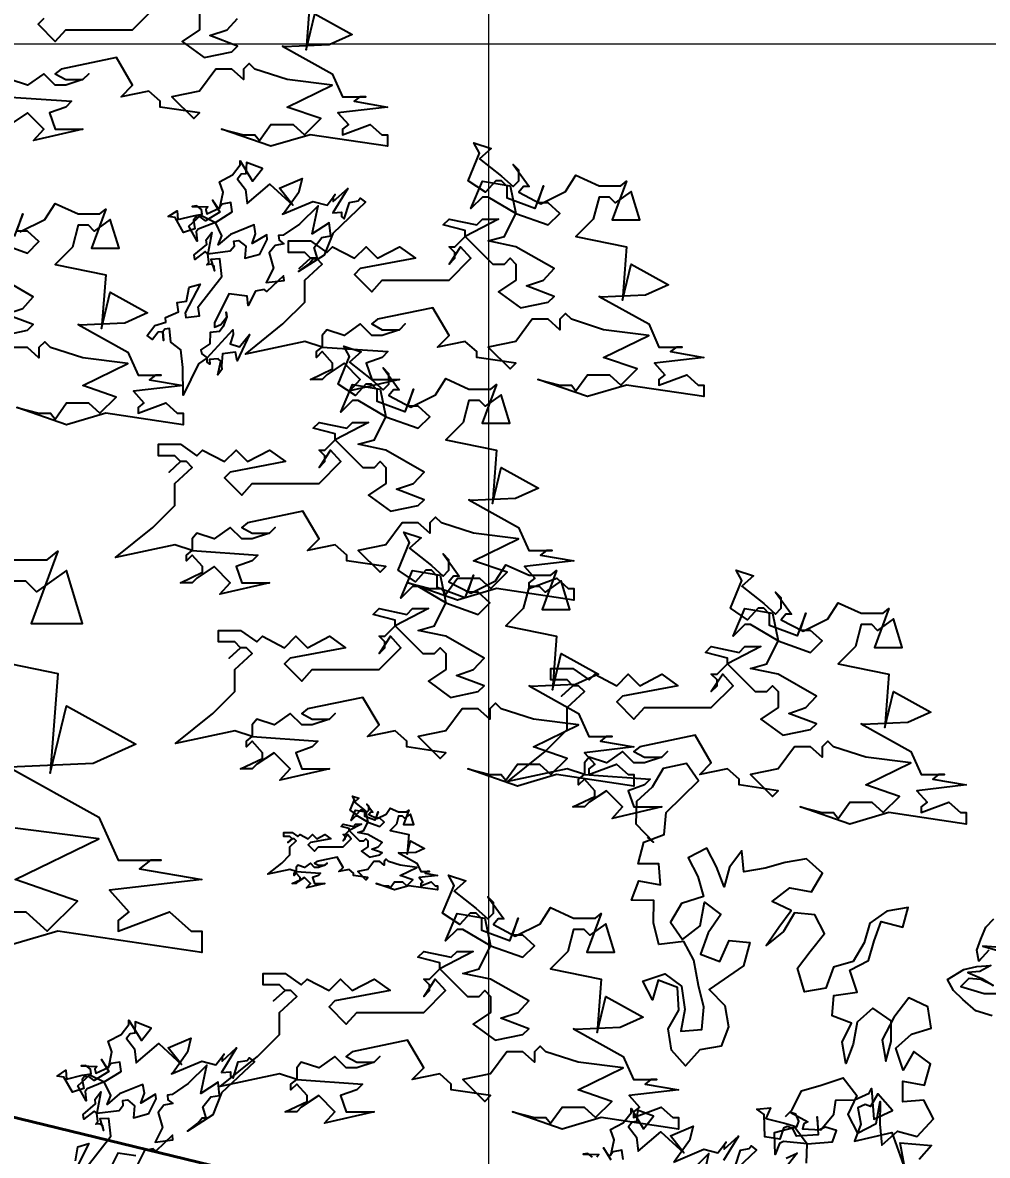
# Model space of a CAD drawing. Header units: millimetres. Extents: x 684983 to 685377, y 990360 to 990509.
# Drawn here: x 685067.581 to 685068.477, y 990445.006 to 990446.058 of the extents above; entities that cross this region are included whole.
import ezdxf

# ---------------------------------------------------------------- set-up
doc = ezdxf.new("R2010")
doc.units = ezdxf.units.MM
doc.header["$PDMODE"] = 35
doc.header["$PDSIZE"] = 0.2
doc.layers.add('BD', color=1, linetype='Continuous', lineweight=40)
doc.layers.add('grid', color=8, linetype='Continuous', lineweight=9)
for name, color, linetype in [('dim', 7, 'Continuous'), ('MAHAGONY', 7, 'Continuous'), ('SYMBOLS', 7, 'Continuous'), ('VENGA TREE', 7, 'Continuous')]:
    doc.layers.add(name, color=color, linetype=linetype)
doc.styles.add('DIM', font='ARIALN.TTF', dxfattribs={"width": 0.8, "height": 1})
doc.dimstyles.get("Standard").update_dxf_attribs({"dimtxt": 1, "dimasz": 0.18, "dimexe": 0.18, "dimexo": 0.0625, "dimgap": 0.09, "dimtad": 0, "dimrnd": 0.05, "dimzin": 0, "dimdsep": 46, "dimtxsty": 'DIM', "dimcen": 0.09, "dimse1": 1, "dimse2": 1, "dimsd1": 1, "dimsd2": 1, "dimadec": 0, "dimazin": 0, "dimtfac": 1, "dimtix": 1, "dimtofl": 0, "dimtmove": 2, "dimatfit": 3, "dimfxl": 0, "dimtolj": 1, "dimtzin": 0, "dimarcsym": 0})

# ---------------------------------------------------------------- blocks, each defined once
blk = doc.blocks.new('*D27')
at = {"layer": 'Defpoints', "color": 0, "transparency": 16777216}
for p in [(685056.3962, 990448.8721), (685056.142, 990447.83), (685075.2439, 990443.1706)]:
    blk.add_point(p, dxfattribs=at)
at = {"layer": 'dim', "color": 0, "transparency": 16777216, "insert": (685065.9471, 990446.5424), "char_height": 1, "attachment_point": 5, "rotation": 346.2918, "style": 'DIM'}
blk.add_mtext('\\A1;19.65', dxfattribs=at)
blk = doc.blocks.new('TREE30')
at = {"color": 3, "flags": 128}
for points in [[(-0.561, 2.6518), (-0.577, 2.6568), (-0.59, 2.6678), (-0.5991, 2.6768), (-0.6051, 2.6878), (-0.5891, 2.6978), (-0.5761, 2.7008), (-0.5621, 2.7018), (-0.5731, 2.6958), (-0.5851, 2.6948), (-0.5711, 2.6888), (-0.56, 2.6818), (-0.5721, 2.6878), (-0.5841, 2.6888), (-0.5921, 2.6808), (-0.569, 2.6738), (-0.54, 2.6738)], [(-0.5641, 2.7168), (-0.5741, 2.7058), (-0.5761, 2.7168), (-0.5721, 2.7278), (-0.5671, 2.7398), (-0.5591, 2.7479)], [(-0.5571, 2.7198), (-0.5701, 2.7208), (-0.5531, 2.7158)]]:
    blk.add_lwpolyline(points, dxfattribs=at)
blk = doc.blocks.new('A$C7BFB01F8')
at = {"layer": 'SYMBOLS', "color": 99}
for points in [[(2.3417, 3.8428), (2.336, 3.7683), (2.3482, 3.8186), (2.4002, 3.7897), (2.3681, 3.7754), (2.3054, 3.7725), (2.3033, 3.7736), (2.3724, 3.7351), (2.3868, 3.703), (2.419, 3.703), (2.4109, 3.703), (2.4029, 3.6966), (2.4494, 3.6885), (2.3804, 3.6805), (2.3948, 3.6645), (2.3868, 3.658), (2.3868, 3.6499), (2.4253, 3.6645), (2.4415, 3.6499), (2.4494, 3.6499), (2.4494, 3.6339), (2.3417, 3.6499), (2.2871, 3.6339), (2.2181, 3.658), (2.2487, 3.6499), (2.2647, 3.6499), (2.2711, 3.6419), (2.2871, 3.6645), (2.3178, 3.6645), (2.3338, 3.6499), (2.3563, 3.6725), (2.3097, 3.6885), (2.3724, 3.7191), (2.3097, 3.7271), (2.2647, 3.7416), (2.2567, 3.7495), (2.2487, 3.7416), (2.2487, 3.7271), (2.2326, 3.7416), (2.2101, 3.7416), (2.1876, 3.7109), (2.149, 3.703), (2.1797, 3.6725), (2.1876, 3.6805), (2.133, 3.6885), (2.133, 3.6966), (2.117, 3.7109), (2.0784, 3.703), (2.0944, 3.7191), (2.072, 3.7576), (1.9949, 3.7416), (1.9868, 3.7351), (2.0014, 3.7271), (2.0253, 3.7271), (2.0334, 3.7351), (2.0253, 3.7271), (2.0014, 3.7191), (1.9868, 3.7191), (1.9707, 3.7351), (1.9483, 3.7191), (1.9241, 3.7271)], [(1.9178, 3.703), (2.0093, 3.6966), (2.0014, 3.6885), (1.9788, 3.6805), (1.9868, 3.658), (2.0253, 3.658), (1.9564, 3.6419), (1.9707, 3.658), (1.9483, 3.6805), (1.9241, 3.6645)], [(1.9707, 3.8122), (1.9628, 3.8042), (1.9868, 3.7801), (2.0014, 3.7962), (2.0944, 3.7962), (2.125, 3.8267)], [(2.1876, 3.8186), (2.1876, 3.7962), (2.1634, 3.7801), (2.1941, 3.7576), (2.2326, 3.7655), (2.2407, 3.7736), (2.2021, 3.7881), (2.2261, 3.7962), (2.2407, 3.8122)], [(2.5775, 3.6165), (2.6081, 3.5924), (2.6242, 3.5779), (2.6321, 3.586), (2.6321, 3.6005), (2.6242, 3.6086), (2.6466, 3.5779), (2.6386, 3.5779), (2.6321, 3.57), (2.6627, 3.5539), (2.6973, 3.5712), (2.7117, 3.5936), (2.7439, 3.5791), (2.7744, 3.5791), (2.7823, 3.5856), (2.7623, 3.5314), (2.8009, 3.5314), (2.7888, 3.5712), (2.7663, 3.5551), (2.7583, 3.5631), (2.7439, 3.5631), (2.7359, 3.5326), (2.7117, 3.5085), (2.7823, 3.4941), (2.7765, 3.4196), (2.7888, 3.4699), (2.8407, 3.441), (2.8087, 3.4266), (2.746, 3.4238), (2.7439, 3.4249), (2.813, 3.3864), (2.8273, 3.3543), (2.8596, 3.3543), (2.8515, 3.3543), (2.8435, 3.3479), (2.89, 3.3398), (2.821, 3.3318), (2.8354, 3.3158), (2.8273, 3.3093), (2.8273, 3.3012), (2.8659, 3.3158), (2.882, 3.3012), (2.89, 3.3012), (2.89, 3.2852), (2.7823, 3.3012), (2.7277, 3.2852), (2.6587, 3.3093), (2.6892, 3.3012), (2.7053, 3.3012), (2.7117, 3.2932), (2.7277, 3.3158), (2.7583, 3.3158), (2.7744, 3.3012), (2.7969, 3.3238), (2.7503, 3.3398), (2.813, 3.3704), (2.7503, 3.3784), (2.7053, 3.3929), (2.6973, 3.4008), (2.6892, 3.3929), (2.6892, 3.3784), (2.6732, 3.3929), (2.6507, 3.3929), (2.6282, 3.3622), (2.5896, 3.3543), (2.6203, 3.3238), (2.6282, 3.3318), (2.5736, 3.3398), (2.5736, 3.3479), (2.5576, 3.3622), (2.519, 3.3543), (2.535, 3.3704), (2.5126, 3.4089), (2.4355, 3.3929), (2.4273, 3.3864), (2.442, 3.3784), (2.4659, 3.3784), (2.474, 3.3864), (2.4659, 3.3784), (2.442, 3.3704), (2.4273, 3.3704), (2.4113, 3.3864), (2.3889, 3.3704), (2.3647, 3.3784), (2.3584, 3.3704), (2.3584, 3.3543), (2.4499, 3.3479), (2.442, 3.3398), (2.4194, 3.3318), (2.4273, 3.3093), (2.4659, 3.3093), (2.3969, 3.2932), (2.4113, 3.3093), (2.3889, 3.3318), (2.3647, 3.3158), (2.3584, 3.3093), (2.3422, 3.3093), (2.3729, 3.3238), (2.3729, 3.3318), (2.3584, 3.3479), (2.3503, 3.3398), (2.3503, 3.3479), (2.3584, 3.3543), (2.3343, 3.3622), (2.2518, 3.3446), (2.3036, 3.3864), (2.3343, 3.4168), (2.3343, 3.4475), (2.3584, 3.4699), (2.3503, 3.478), (2.3422, 3.478), (2.3262, 3.4635), (2.3422, 3.478), (2.3343, 3.486), (2.3117, 3.486), (2.3117, 3.5021), (2.3422, 3.5021), (2.3647, 3.486), (2.3729, 3.4941), (2.4034, 3.478), (2.4194, 3.4941), (2.4355, 3.478), (2.4659, 3.4941), (2.4884, 3.478), (2.4113, 3.4635), (2.4034, 3.4555), (2.4273, 3.4314), (2.442, 3.4475), (2.535, 3.4475), (2.5655, 3.478), (2.5512, 3.4941), (2.535, 3.4699), (2.543, 3.478), (2.543, 3.486), (2.535, 3.4941), (2.543, 3.4941), (2.5576, 3.5085), (2.5576, 3.5166), (2.527, 3.5245), (2.535, 3.5326), (2.5736, 3.5245), (2.5817, 3.5326), (2.604, 3.5326), (2.5576, 3.5085), (2.5961, 3.4699), (2.6122, 3.4699), (2.6203, 3.478), (2.6282, 3.4699), (2.6282, 3.4475), (2.604, 3.4314), (2.6346, 3.4089), (2.6732, 3.4168), (2.6813, 3.4249), (2.6427, 3.4394), (2.6667, 3.4475), (2.6813, 3.4635), (2.6282, 3.4941), (2.5896, 3.5021), (2.6122, 3.5085), (2.6282, 3.5405), (2.5896, 3.5631), (2.5817, 3.5631), (2.5655, 3.5471), (2.5817, 3.5856), (2.6203, 3.5791), (2.6282, 3.5405), (2.6732, 3.5245), (2.6892, 3.5405), (2.6732, 3.5551), (2.6587, 3.5551), (2.6667, 3.5791), (2.6546, 3.5475), (2.6161, 3.5619), (2.6161, 3.5779), (2.6081, 3.586), (2.6, 3.586), (2.5856, 3.57), (2.5615, 3.586), (2.5775, 3.6246), (2.5695, 3.639), (2.5936, 3.631), (2.5775, 3.6165), (2.5775, 3.6165)], [(2.1572, 3.5318), (2.179, 3.5371), (2.1913, 3.5393), (2.1905, 3.5457), (2.1839, 3.5509), (2.1774, 3.5501), (2.1993, 3.5495), (2.1964, 3.5458), (2.1977, 3.54), (2.2159, 3.5482), (2.2204, 3.5701), (2.2153, 3.5846), (2.2333, 3.594), (2.2442, 3.6079), (2.2441, 3.6138), (2.2615, 3.5854), (2.2752, 3.6029), (2.2529, 3.6116), (2.2522, 3.5957), (2.2457, 3.5949), (2.2406, 3.5883), (2.2516, 3.5739), (2.2539, 3.5543), (2.2856, 3.5813), (2.3174, 3.5521), (2.2988, 3.5756), (2.3304, 3.5889), (2.3256, 3.5692), (2.3046, 3.5398), (2.3033, 3.5392), (2.3454, 3.5569), (2.3651, 3.552), (2.3765, 3.5666), (2.3737, 3.563), (2.3737, 3.557), (2.3939, 3.5753), (2.373, 3.5411), (2.3854, 3.542), (2.3855, 3.536), (2.3892, 3.5331), (2.3962, 3.5558), (2.4086, 3.558), (2.4114, 3.5616), (2.4187, 3.5559), (2.3732, 3.5127), (2.361, 3.4822), (2.3256, 3.4594), (2.3401, 3.4704), (2.3458, 3.4777), (2.3517, 3.4778), (2.3471, 3.4931), (2.358, 3.507), (2.3703, 3.5091), (2.3681, 3.5273), (2.3443, 3.5118), (2.3526, 3.5512), (2.3267, 3.5256), (2.3042, 3.5103), (2.2977, 3.5095), (2.2985, 3.503), (2.305, 3.4979), (2.2928, 3.4957), (2.2847, 3.4855), (2.2907, 3.4644), (2.2806, 3.4441), (2.3053, 3.4471), (2.3045, 3.4536), (2.2814, 3.4316), (2.2778, 3.4345), (2.2656, 3.4323), (2.2554, 3.412), (2.2538, 3.425), (2.2284, 3.4285), (2.2083, 3.3878), (2.2083, 3.3818), (2.2171, 3.3856), (2.2256, 3.3965), (2.2248, 3.403), (2.2256, 3.3965), (2.2207, 3.3828), (2.2155, 3.3761), (2.2026, 3.3745), (2.2019, 3.3587), (2.1896, 3.3505), (2.191, 3.3448), (2.1983, 3.3391), (2.2338, 3.3783), (2.2346, 3.3719), (2.2302, 3.3588), (2.2433, 3.3544), (2.257, 3.3719), (2.2398, 3.3349), (2.2376, 3.3471), (2.2194, 3.3449), (2.218, 3.3283), (2.2188, 3.3231), (2.213, 3.3157), (2.2173, 3.3348), (2.2137, 3.3377), (2.2013, 3.3368), (2.202, 3.3303), (2.1984, 3.3331), (2.1983, 3.3391), (2.1862, 3.331), (2.1648, 3.2872), (2.1643, 3.3257), (2.1614, 3.3504), (2.1475, 3.3613), (2.1458, 3.3802), (2.1393, 3.3794), (2.1364, 3.3757), (2.1373, 3.3633), (2.1364, 3.3757), (2.1299, 3.375), (2.1219, 3.3647), (2.1147, 3.3704), (2.1255, 3.3843), (2.1408, 3.3888), (2.14, 3.3954), (2.1582, 3.4035), (2.1565, 3.4165), (2.1696, 3.4181), (2.1731, 3.4376), (2.1884, 3.4421), (2.1676, 3.4019), (2.1684, 3.3955), (2.1878, 3.3978), (2.1857, 3.4101), (2.2188, 3.4524), (2.2158, 3.4771), (2.2034, 3.4763), (2.2086, 3.4604), (2.2078, 3.4669), (2.2042, 3.4697), (2.1977, 3.469), (2.2005, 3.4726), (2.1991, 3.4843), (2.1955, 3.4872), (2.181, 3.4761), (2.1802, 3.4827), (2.1976, 3.4973), (2.1968, 3.5038), (2.2047, 3.514), (2.1991, 3.4843), (2.2303, 3.4881), (2.2361, 3.4954), (2.2353, 3.5019), (2.2418, 3.5027), (2.252, 3.4947), (2.2506, 3.478), (2.2718, 3.4839), (2.2819, 3.5043), (2.2811, 3.5108), (2.2608, 3.4984), (2.2656, 3.5122), (2.2636, 3.5245), (2.2308, 3.5113), (2.2135, 3.4966), (2.2186, 3.5091), (2.2097, 3.5278), (2.1858, 3.5183), (2.1829, 3.5147), (2.1845, 3.5017), (2.1727, 3.5227), (2.1894, 3.5379), (2.2097, 3.5278), (2.233, 3.5425), (2.2314, 3.5555), (2.2191, 3.5534), (2.2139, 3.5468), (2.2059, 3.559), (2.2159, 3.5423), (2.1957, 3.5299), (2.1884, 3.5356), (2.1819, 3.5348), (2.179, 3.5311), (2.1812, 3.5189), (2.1654, 3.5137), (2.1535, 3.5347), (2.1441, 3.5361), (2.1563, 3.5442), (2.1572, 3.5318), (2.1572, 3.5318)], [(1.9373, 3.5147), (1.972, 3.5319), (1.9864, 3.5544), (2.0185, 3.5399), (2.049, 3.5399), (2.057, 3.5463), (2.037, 3.4921), (2.0755, 3.4921), (2.0634, 3.5319), (2.041, 3.5159), (2.033, 3.5239), (2.0185, 3.5239), (2.0106, 3.4933), (1.9864, 3.4693), (2.057, 3.4549), (2.0512, 3.3803), (2.0634, 3.4307), (2.1154, 3.4018), (2.0834, 3.3874), (2.0207, 3.3846), (2.0185, 3.3857), (2.0876, 3.3472), (2.102, 3.315), (2.1343, 3.315), (2.1262, 3.315), (2.1181, 3.3086), (2.1647, 3.3005), (2.0957, 3.2926), (2.1101, 3.2766), (2.102, 3.27), (2.102, 3.262), (2.1406, 3.2766), (2.1567, 3.262), (2.1647, 3.262), (2.1647, 3.2459), (2.057, 3.262), (2.0024, 3.2459), (1.9334, 3.27), (1.9639, 3.262), (1.98, 3.262), (1.9864, 3.254), (2.0024, 3.2766), (2.033, 3.2766), (2.049, 3.262), (2.0716, 3.2845), (2.025, 3.3005), (2.0876, 3.3312), (2.025, 3.3391), (1.98, 3.3536), (1.972, 3.3616), (1.9639, 3.3536), (1.9639, 3.3391), (1.9479, 3.3536), (1.9253, 3.3536)], [(1.9093, 3.3696), (1.9479, 3.3776), (1.956, 3.3857), (1.9174, 3.4002), (1.9414, 3.4082), (1.956, 3.4242), (1.9029, 3.4549)], [(1.9029, 3.5013), (1.9479, 3.4853), (1.9639, 3.5013), (1.9479, 3.5159), (1.9334, 3.5159), (1.9414, 3.5399), (1.9293, 3.5083)], [(2.3965, 3.3332), (2.427, 3.3091), (2.4432, 3.2946), (2.4511, 3.3027), (2.4511, 3.3172), (2.4432, 3.3252), (2.4656, 3.2946), (2.4576, 3.2946), (2.4511, 3.2867), (2.4816, 3.2706), (2.5163, 3.2879), (2.5307, 3.3103), (2.5628, 3.2958), (2.5934, 3.2958), (2.6013, 3.3022), (2.5813, 3.2481), (2.6198, 3.2481), (2.6077, 3.2879), (2.5853, 3.2718), (2.5773, 3.2798), (2.5628, 3.2798), (2.5549, 3.2493), (2.5307, 3.2252), (2.6013, 3.2108), (2.5955, 3.1363), (2.6077, 3.1866), (2.6597, 3.1577), (2.6277, 3.1433), (2.565, 3.1405), (2.5628, 3.1416), (2.6319, 3.1031), (2.6463, 3.071), (2.6786, 3.071), (2.6705, 3.071), (2.6625, 3.0645), (2.709, 3.0565), (2.64, 3.0485), (2.6544, 3.0325), (2.6463, 3.026), (2.6463, 3.0179), (2.6849, 3.0325), (2.701, 3.0179), (2.709, 3.0179), (2.709, 3.0019), (2.6013, 3.0179), (2.5467, 3.0019), (2.4777, 3.026), (2.5082, 3.0179), (2.5243, 3.0179), (2.5307, 3.0099), (2.5467, 3.0325), (2.5773, 3.0325), (2.5934, 3.0179), (2.6159, 3.0405), (2.5693, 3.0565), (2.6319, 3.0871), (2.5693, 3.0951), (2.5243, 3.1096), (2.5163, 3.1175), (2.5082, 3.1096), (2.5082, 3.0951), (2.4922, 3.1096), (2.4697, 3.1096), (2.4472, 3.0789), (2.4086, 3.071), (2.4392, 3.0405), (2.4472, 3.0485), (2.3926, 3.0565), (2.3926, 3.0645), (2.3766, 3.0789), (2.338, 3.071), (2.354, 3.0871), (2.3316, 3.1256), (2.2545, 3.1096), (2.2463, 3.1031), (2.2609, 3.0951), (2.2849, 3.0951), (2.293, 3.1031), (2.2849, 3.0951), (2.2609, 3.0871), (2.2463, 3.0871), (2.2303, 3.1031), (2.2079, 3.0871), (2.1837, 3.0951), (2.1773, 3.0871), (2.1773, 3.071), (2.2689, 3.0645), (2.2609, 3.0565), (2.2384, 3.0485), (2.2463, 3.026), (2.2849, 3.026), (2.2159, 3.0099), (2.2303, 3.026), (2.2079, 3.0485), (2.1837, 3.0325), (2.1773, 3.026), (2.1612, 3.026), (2.1918, 3.0405), (2.1918, 3.0485), (2.1773, 3.0645), (2.1693, 3.0565), (2.1693, 3.0645), (2.1773, 3.071), (2.1533, 3.0789), (2.0708, 3.0613), (2.1226, 3.1031), (2.1533, 3.1335), (2.1533, 3.1642), (2.1773, 3.1866), (2.1693, 3.1947), (2.1612, 3.1947), (2.1452, 3.1802), (2.1612, 3.1947), (2.1533, 3.2027), (2.1307, 3.2027), (2.1307, 3.2188), (2.1612, 3.2188), (2.1837, 3.2027), (2.1918, 3.2108), (2.2224, 3.1947), (2.2384, 3.2108), (2.2545, 3.1947), (2.2849, 3.2108), (2.3074, 3.1947), (2.2303, 3.1802), (2.2224, 3.1722), (2.2463, 3.1481), (2.2609, 3.1642), (2.354, 3.1642), (2.3845, 3.1947), (2.3701, 3.2108), (2.354, 3.1866), (2.362, 3.1947), (2.362, 3.2027), (2.354, 3.2108), (2.362, 3.2108), (2.3766, 3.2252), (2.3766, 3.2333), (2.3459, 3.2412), (2.354, 3.2493), (2.3926, 3.2412), (2.4007, 3.2493), (2.423, 3.2493), (2.3766, 3.2252), (2.415, 3.1866), (2.4312, 3.1866), (2.4392, 3.1947), (2.4472, 3.1866), (2.4472, 3.1642), (2.423, 3.1481), (2.4536, 3.1256), (2.4922, 3.1335), (2.5003, 3.1416), (2.4617, 3.1561), (2.4857, 3.1642), (2.5003, 3.1802), (2.4472, 3.2108), (2.4086, 3.2188), (2.4312, 3.2252), (2.4472, 3.2572), (2.4086, 3.2798), (2.4007, 3.2798), (2.3845, 3.2638), (2.4007, 3.3022), (2.4392, 3.2958), (2.4472, 3.2572), (2.4922, 3.2412), (2.5082, 3.2572), (2.4922, 3.2718), (2.4777, 3.2718), (2.4857, 3.2958), (2.4736, 3.2642), (2.4351, 3.2786), (2.4351, 3.2946), (2.427, 3.3027), (2.419, 3.3027), (2.4046, 3.2867), (2.3805, 3.3027), (2.3965, 3.3413), (2.3885, 3.3557), (2.4125, 3.3477), (2.3965, 3.3332), (2.3965, 3.3332)], [(1.9187, 3.058), (1.9755, 3.058), (1.9903, 3.07), (1.953, 2.9692), (2.0248, 2.9692), (2.0023, 3.0432), (1.9605, 3.0134), (1.9457, 3.0282), (1.9187, 3.0282)], [(1.8588, 2.9265), (1.9903, 2.8997), (1.9796, 2.7609), (2.0023, 2.8547), (2.0991, 2.8009), (2.0395, 2.7741), (1.9228, 2.7689)], [(1.9187, 2.7709), (2.0474, 2.6992), (2.0742, 2.6394), (2.1342, 2.6394), (2.1192, 2.6394), (2.1042, 2.6274), (2.1909, 2.6124), (2.0624, 2.5976), (2.0892, 2.5677), (2.0742, 2.5556), (2.0742, 2.5405), (2.146, 2.5677), (2.176, 2.5405), (2.1909, 2.5405), (2.1909, 2.5107), (1.9903, 2.5405), (1.8887, 2.5107)], [(1.8887, 2.5677), (1.9457, 2.5677), (1.9755, 2.5405), (2.0175, 2.5826), (1.9307, 2.6124), (2.0474, 2.6694), (1.9307, 2.6842)], [(2.48, 3.0739), (2.5106, 3.0498), (2.5267, 3.0353), (2.5346, 3.0434), (2.5346, 3.0579), (2.5267, 3.066), (2.5491, 3.0353), (2.5411, 3.0353), (2.5346, 3.0274), (2.5652, 3.0114), (2.5998, 3.0286), (2.6142, 3.051), (2.6464, 3.0365), (2.6769, 3.0365), (2.6848, 3.043), (2.6648, 2.9888), (2.7034, 2.9888), (2.6913, 3.0286), (2.6688, 3.0126), (2.6609, 3.0205), (2.6464, 3.0205), (2.6384, 2.99), (2.6142, 2.9659), (2.6848, 2.9515), (2.6791, 2.877), (2.6913, 2.9273), (2.7432, 2.8985), (2.7112, 2.8841), (2.6485, 2.8812), (2.6464, 2.8823), (2.7155, 2.8438), (2.7298, 2.8117), (2.7621, 2.8117), (2.754, 2.8117), (2.746, 2.8053), (2.7925, 2.7972), (2.7235, 2.7892), (2.7379, 2.7732), (2.7298, 2.7667), (2.7298, 2.7586), (2.7684, 2.7732), (2.7846, 2.7586), (2.7925, 2.7586), (2.7925, 2.7426), (2.6848, 2.7586), (2.6302, 2.7426), (2.5612, 2.7667), (2.5918, 2.7586), (2.6078, 2.7586), (2.6142, 2.7507), (2.6302, 2.7732), (2.6609, 2.7732), (2.6769, 2.7586), (2.6994, 2.7812), (2.6528, 2.7972), (2.7155, 2.8278), (2.6528, 2.8358), (2.6078, 2.8503), (2.5998, 2.8582), (2.5918, 2.8503), (2.5918, 2.8358), (2.5757, 2.8503), (2.5532, 2.8503), (2.5307, 2.8197), (2.4921, 2.8117), (2.5228, 2.7812), (2.5307, 2.7892), (2.4761, 2.7972), (2.4761, 2.8053), (2.4601, 2.8197), (2.4215, 2.8117), (2.4375, 2.8278), (2.4151, 2.8663), (2.338, 2.8503), (2.3299, 2.8438), (2.3445, 2.8358), (2.3684, 2.8358), (2.3765, 2.8438), (2.3684, 2.8358), (2.3445, 2.8278), (2.3299, 2.8278), (2.3138, 2.8438), (2.2914, 2.8278), (2.2672, 2.8358), (2.2609, 2.8278), (2.2609, 2.8117), (2.3524, 2.8053), (2.3445, 2.7972), (2.3219, 2.7892), (2.3299, 2.7667), (2.3684, 2.7667), (2.2994, 2.7507), (2.3138, 2.7667), (2.2914, 2.7892), (2.2672, 2.7732), (2.2609, 2.7667), (2.2447, 2.7667), (2.2754, 2.7812), (2.2754, 2.7892), (2.2609, 2.8053), (2.2528, 2.7972), (2.2528, 2.8053), (2.2609, 2.8117), (2.2368, 2.8197), (2.1543, 2.802), (2.2061, 2.8438), (2.2368, 2.8743), (2.2368, 2.9049), (2.2609, 2.9273), (2.2528, 2.9354), (2.2447, 2.9354), (2.2287, 2.9209), (2.2447, 2.9354), (2.2368, 2.9435), (2.2142, 2.9435), (2.2142, 2.9595), (2.2447, 2.9595), (2.2672, 2.9435), (2.2754, 2.9515), (2.3059, 2.9354), (2.3219, 2.9515), (2.338, 2.9354), (2.3684, 2.9515), (2.3909, 2.9354), (2.3138, 2.9209), (2.3059, 2.9129), (2.3299, 2.8889), (2.3445, 2.9049), (2.4375, 2.9049), (2.4681, 2.9354), (2.4537, 2.9515), (2.4375, 2.9273), (2.4455, 2.9354), (2.4455, 2.9435), (2.4375, 2.9515), (2.4455, 2.9515), (2.4601, 2.9659), (2.4601, 2.974), (2.4295, 2.9819), (2.4375, 2.99), (2.4761, 2.9819), (2.4842, 2.99), (2.5065, 2.99), (2.4601, 2.9659), (2.4986, 2.9273), (2.5147, 2.9273), (2.5228, 2.9354), (2.5307, 2.9273), (2.5307, 2.9049), (2.5065, 2.8889), (2.5371, 2.8663), (2.5757, 2.8743), (2.5838, 2.8823), (2.5452, 2.8968), (2.5692, 2.9049), (2.5838, 2.9209), (2.5307, 2.9515), (2.4921, 2.9595), (2.5147, 2.9659), (2.5307, 2.998), (2.4921, 3.0205), (2.4842, 3.0205), (2.4681, 3.0045), (2.4842, 3.043), (2.5228, 3.0365), (2.5307, 2.998), (2.5757, 2.9819), (2.5918, 2.998), (2.5757, 3.0126), (2.5612, 3.0126), (2.5692, 3.0365), (2.5571, 3.0049), (2.5186, 3.0193), (2.5186, 3.0353), (2.5106, 3.0434), (2.5025, 3.0434), (2.4881, 3.0274), (2.464, 3.0434), (2.48, 3.082), (2.472, 3.0964), (2.4961, 3.0884), (2.48, 3.0739), (2.48, 3.0739)], [(2.9427, 3.021), (2.9732, 2.9969), (2.9894, 2.9824), (2.9973, 2.9905), (2.9973, 3.005), (2.9894, 3.013), (3.0118, 2.9824), (3.0038, 2.9824), (2.9973, 2.9745), (3.0279, 2.9584), (3.0625, 2.9757), (3.0769, 2.9981), (3.109, 2.9836), (3.1396, 2.9836), (3.1475, 2.99), (3.1275, 2.9359), (3.166, 2.9359), (3.154, 2.9757), (3.1315, 2.9596), (3.1235, 2.9676), (3.109, 2.9676), (3.1011, 2.9371), (3.0769, 2.913), (3.1475, 2.8986), (3.1417, 2.8241), (3.154, 2.8744), (3.2059, 2.8455), (3.1739, 2.8311), (3.1112, 2.8283), (3.109, 2.8294), (3.1781, 2.7909), (3.1925, 2.7588), (3.2248, 2.7588), (3.2167, 2.7588), (3.2087, 2.7523), (3.2552, 2.7443), (3.1862, 2.7363), (3.2006, 2.7203), (3.1925, 2.7138), (3.1925, 2.7057), (3.2311, 2.7203), (3.2472, 2.7057), (3.2552, 2.7057), (3.2552, 2.6897), (3.1475, 2.7057), (3.0929, 2.6897), (3.0239, 2.7138), (3.0544, 2.7057), (3.0705, 2.7057), (3.0769, 2.6977), (3.0929, 2.7203), (3.1235, 2.7203), (3.1396, 2.7057), (3.1621, 2.7283), (3.1155, 2.7443), (3.1781, 2.7749), (3.1155, 2.7829), (3.0705, 2.7974), (3.0625, 2.8053), (3.0544, 2.7974), (3.0544, 2.7829), (3.0384, 2.7974), (3.0159, 2.7974), (2.9934, 2.7667), (2.9548, 2.7588), (2.9855, 2.7283), (2.9934, 2.7363), (2.9388, 2.7443), (2.9388, 2.7523), (2.9228, 2.7667), (2.8842, 2.7588), (2.9002, 2.7749), (2.8778, 2.8134), (2.8007, 2.7974), (2.7925, 2.7909), (2.8071, 2.7829), (2.8311, 2.7829), (2.8392, 2.7909), (2.8311, 2.7829), (2.8071, 2.7749), (2.7925, 2.7749), (2.7765, 2.7909), (2.7541, 2.7749), (2.7299, 2.7829), (2.7236, 2.7749), (2.7236, 2.7588), (2.8151, 2.7523), (2.8071, 2.7443), (2.7846, 2.7363), (2.7925, 2.7138), (2.8311, 2.7138), (2.7621, 2.6977), (2.7765, 2.7138), (2.7541, 2.7363), (2.7299, 2.7203), (2.7236, 2.7138), (2.7074, 2.7138), (2.738, 2.7283), (2.738, 2.7363), (2.7236, 2.7523), (2.7155, 2.7443), (2.7155, 2.7523), (2.7236, 2.7588), (2.6995, 2.7667), (2.617, 2.7491), (2.6688, 2.7909), (2.6995, 2.8213), (2.6995, 2.852), (2.7236, 2.8744), (2.7155, 2.8825), (2.7074, 2.8825), (2.6914, 2.868), (2.7074, 2.8825), (2.6995, 2.8905), (2.6769, 2.8905), (2.6769, 2.9066), (2.7074, 2.9066), (2.7299, 2.8905), (2.738, 2.8986), (2.7686, 2.8825), (2.7846, 2.8986), (2.8007, 2.8825), (2.8311, 2.8986), (2.8536, 2.8825), (2.7765, 2.868), (2.7686, 2.86), (2.7925, 2.8359), (2.8071, 2.852), (2.9002, 2.852), (2.9307, 2.8825), (2.9164, 2.8986), (2.9002, 2.8744), (2.9082, 2.8825), (2.9082, 2.8905), (2.9002, 2.8986), (2.9082, 2.8986), (2.9228, 2.913), (2.9228, 2.9211), (2.8922, 2.929), (2.9002, 2.9371), (2.9388, 2.929), (2.9469, 2.9371), (2.9692, 2.9371), (2.9228, 2.913), (2.9613, 2.8744), (2.9774, 2.8744), (2.9855, 2.8825), (2.9934, 2.8744), (2.9934, 2.852), (2.9692, 2.8359), (2.9998, 2.8134), (3.0384, 2.8213), (3.0465, 2.8294), (3.0079, 2.8439), (3.0319, 2.852), (3.0465, 2.868), (2.9934, 2.8986), (2.9548, 2.9066), (2.9774, 2.913), (2.9934, 2.945), (2.9548, 2.9676), (2.9469, 2.9676), (2.9307, 2.9516), (2.9469, 2.99), (2.9855, 2.9836), (2.9934, 2.945), (3.0384, 2.929), (3.0544, 2.945), (3.0384, 2.9596), (3.0239, 2.9596), (3.0319, 2.9836), (3.0198, 2.952), (2.9813, 2.9664), (2.9813, 2.9824), (2.9732, 2.9905), (2.9652, 2.9905), (2.9508, 2.9745), (2.9267, 2.9905), (2.9427, 3.0291), (2.9347, 3.0435), (2.9588, 3.0355), (2.9427, 3.021), (2.9427, 3.021)], [(3.0037, 2.2825), (3.0129, 2.2916), (3.0256, 2.318), (3.0533, 2.3261), (3.0839, 2.3361), (3.103, 2.3117), (3.0903, 2.2852), (3.1038, 2.2592), (3.1299, 2.2727), (3.1354, 2.3031), (3.1349, 2.2718), (3.1374, 2.2426), (3.1593, 2.2621), (3.1867, 2.2545), (3.2096, 2.2791), (3.196, 2.3051), (3.1668, 2.3026), (3.1668, 2.3314), (3.1972, 2.3259), (3.2053, 2.3558), (3.1823, 2.3731), (3.1671, 2.3471), (3.157, 2.3777), (3.1789, 2.3973), (3.2065, 2.4053), (3.2015, 2.435), (3.175, 2.4477), (3.1543, 2.4201), (3.1381, 2.389), (3.1431, 2.3593), (3.1508, 2.3867), (3.1508, 2.4155), (3.1253, 2.4333), (3.1034, 2.4137), (3.0978, 2.3833), (3.0876, 2.3564), (3.0826, 2.3861), (3.0953, 2.4126), (3.0684, 2.4228), (3.0709, 2.4511), (3.1032, 2.4557), (3.0931, 2.4863), (3.1191, 2.4999), (3.1268, 2.5273), (3.1369, 2.5542), (3.1669, 2.5461), (3.1745, 2.5735), (3.1448, 2.5685), (3.1208, 2.5519), (3.1132, 2.5245), (3.0979, 2.4985), (3.0703, 2.4905), (3.0597, 2.461), (3.0299, 2.456), (3.0203, 2.4892), (3.0376, 2.5122), (3.0579, 2.5373), (3.0444, 2.5633), (3.016, 2.5659), (3.0008, 2.5399), (2.9764, 2.5208), (2.9941, 2.5463), (3.0114, 2.5693), (2.985, 2.582), (3.0094, 2.6011), (3.0398, 2.5956), (3.055, 2.6216), (3.0325, 2.6414), (3.0028, 2.6364), (2.9751, 2.6283), (2.9454, 2.6233), (2.9429, 2.6526), (2.9256, 2.6296), (2.918, 2.6022), (2.9074, 2.6303), (2.8939, 2.6563), (2.8678, 2.6428), (2.8814, 2.6167), (2.8894, 2.5891), (2.8587, 2.579), (2.8435, 2.553), (2.8601, 2.529), (2.8845, 2.5481), (2.8905, 2.581), (2.9135, 2.5637), (2.8958, 2.5382), (2.8851, 2.5087), (2.9121, 2.4985), (2.9252, 2.5275), (2.9536, 2.525), (2.945, 2.4925), (2.897, 2.4594), (2.9191, 2.437), (2.9242, 2.4073), (2.914, 2.3804), (2.8843, 2.3753), (2.8644, 2.3528), (2.8449, 2.3747), (2.8399, 2.4044), (2.8551, 2.4304), (2.8531, 2.4622), (2.8261, 2.4724), (2.8185, 2.445), (2.8049, 2.471), (2.8356, 2.4811), (2.8586, 2.4638), (2.8632, 2.4316), (2.8576, 2.4012), (2.8868, 2.4037), (2.8899, 2.4345), (2.8823, 2.4647), (2.8757, 2.5), (2.8621, 2.526), (2.8273, 2.5219), (2.8198, 2.5521), (2.8203, 2.5834), (2.789, 2.5839), (2.7991, 2.6109), (2.8295, 2.6053), (2.827, 2.6345), (2.7983, 2.6346), (2.8064, 2.6645), (2.8345, 2.6751), (2.8375, 2.7059), (2.8822, 2.7501), (2.8657, 2.7741), (2.833, 2.767), (2.8177, 2.741), (2.7958, 2.7214), (2.7953, 2.6901), (2.8195, 2.6647), (2.8112, 2.6714)], [(2.4034, 2.7205), (2.4146, 2.7116), (2.4206, 2.7062), (2.4235, 2.7092), (2.4235, 2.7146), (2.4206, 2.7175), (2.4289, 2.7062), (2.4259, 2.7062), (2.4235, 2.7033), (2.4348, 2.6974), (2.4476, 2.7037), (2.453, 2.712), (2.4648, 2.7067), (2.4761, 2.7067), (2.4791, 2.709), (2.4716, 2.689), (2.4859, 2.689), (2.4814, 2.7037), (2.4731, 2.6978), (2.4702, 2.7007), (2.4648, 2.7007), (2.4619, 2.6895), (2.453, 2.6806), (2.4791, 2.6752), (2.4769, 2.6477), (2.4814, 2.6663), (2.5007, 2.6556), (2.4888, 2.6503), (2.4656, 2.6493), (2.4648, 2.6497), (2.4904, 2.6354), (2.4957, 2.6235), (2.5076, 2.6235), (2.5046, 2.6235), (2.5017, 2.6212), (2.5189, 2.6182), (2.4934, 2.6152), (2.4987, 2.6093), (2.4957, 2.6069), (2.4957, 2.6039), (2.51, 2.6093), (2.5159, 2.6039), (2.5189, 2.6039), (2.5189, 2.598), (2.4791, 2.6039), (2.4589, 2.598), (2.4334, 2.6069), (2.4447, 2.6039), (2.4506, 2.6039), (2.453, 2.601), (2.4589, 2.6093), (2.4702, 2.6093), (2.4761, 2.6039), (2.4845, 2.6123), (2.4672, 2.6182), (2.4904, 2.6295), (2.4672, 2.6325), (2.4506, 2.6378), (2.4476, 2.6408), (2.4447, 2.6378), (2.4447, 2.6325), (2.4387, 2.6378), (2.4304, 2.6378), (2.4221, 2.6265), (2.4078, 2.6235), (2.4192, 2.6123), (2.4221, 2.6152), (2.4019, 2.6182), (2.4019, 2.6212), (2.396, 2.6265), (2.3817, 2.6235), (2.3876, 2.6295), (2.3793, 2.6437), (2.3509, 2.6378), (2.3478, 2.6354), (2.3532, 2.6325), (2.3621, 2.6325), (2.3651, 2.6354), (2.3621, 2.6325), (2.3532, 2.6295), (2.3478, 2.6295), (2.3419, 2.6354), (2.3336, 2.6295), (2.3247, 2.6325), (2.3223, 2.6295), (2.3223, 2.6235), (2.3562, 2.6212), (2.3532, 2.6182), (2.3449, 2.6152), (2.3478, 2.6069), (2.3621, 2.6069), (2.3366, 2.601), (2.3419, 2.6069), (2.3336, 2.6152), (2.3247, 2.6093), (2.3223, 2.6069), (2.3164, 2.6069), (2.3277, 2.6123), (2.3277, 2.6152), (2.3223, 2.6212), (2.3194, 2.6182), (2.3194, 2.6212), (2.3223, 2.6235), (2.3134, 2.6265), (2.2829, 2.62), (2.3021, 2.6354), (2.3134, 2.6467), (2.3134, 2.658), (2.3223, 2.6663), (2.3194, 2.6693), (2.3164, 2.6693), (2.3105, 2.6639), (2.3164, 2.6693), (2.3134, 2.6723), (2.3051, 2.6723), (2.3051, 2.6782), (2.3164, 2.6782), (2.3247, 2.6723), (2.3277, 2.6752), (2.339, 2.6693), (2.3449, 2.6752), (2.3509, 2.6693), (2.3621, 2.6752), (2.3704, 2.6693), (2.3419, 2.6639), (2.339, 2.661), (2.3478, 2.6521), (2.3532, 2.658), (2.3876, 2.658), (2.3989, 2.6693), (2.3936, 2.6752), (2.3876, 2.6663), (2.3906, 2.6693), (2.3906, 2.6723), (2.3876, 2.6752), (2.3906, 2.6752), (2.396, 2.6806), (2.396, 2.6835), (2.3847, 2.6865), (2.3876, 2.6895), (2.4019, 2.6865), (2.4049, 2.6895), (2.4132, 2.6895), (2.396, 2.6806), (2.4102, 2.6663), (2.4162, 2.6663), (2.4192, 2.6693), (2.4221, 2.6663), (2.4221, 2.658), (2.4132, 2.6521), (2.4245, 2.6437), (2.4387, 2.6467), (2.4417, 2.6497), (2.4275, 2.655), (2.4363, 2.658), (2.4417, 2.6639), (2.4221, 2.6752), (2.4078, 2.6782), (2.4162, 2.6806), (2.4221, 2.6924), (2.4078, 2.7007), (2.4049, 2.7007), (2.3989, 2.6948), (2.4049, 2.709), (2.4192, 2.7067), (2.4221, 2.6924), (2.4387, 2.6865), (2.4447, 2.6924), (2.4387, 2.6978), (2.4334, 2.6978), (2.4363, 2.7067), (2.4318, 2.695), (2.4176, 2.7003), (2.4176, 2.7062), (2.4146, 2.7092), (2.4117, 2.7092), (2.4063, 2.7033), (2.3974, 2.7092), (2.4034, 2.7235), (2.4004, 2.7288), (2.4093, 2.7258), (2.4034, 2.7205), (2.4034, 2.7205)], [(2.5422, 2.5963), (2.5727, 2.5722), (2.5888, 2.5577), (2.5968, 2.5658), (2.5968, 2.5803), (2.5888, 2.5883), (2.6113, 2.5577), (2.6032, 2.5577), (2.5968, 2.5497), (2.6273, 2.5337), (2.6619, 2.5509), (2.6763, 2.5734), (2.7085, 2.5589), (2.739, 2.5589), (2.747, 2.5653), (2.7269, 2.5112), (2.7655, 2.5112), (2.7534, 2.5509), (2.7309, 2.5349), (2.723, 2.5429), (2.7085, 2.5429), (2.7005, 2.5124), (2.6763, 2.4883), (2.747, 2.4739), (2.7412, 2.3993), (2.7534, 2.4497), (2.8054, 2.4208), (2.7733, 2.4064), (2.7107, 2.4036), (2.7085, 2.4047), (2.7776, 2.3662), (2.792, 2.334), (2.8242, 2.334), (2.8162, 2.334), (2.8081, 2.3276), (2.8546, 2.3196), (2.7857, 2.3116), (2.8, 2.2956), (2.792, 2.289), (2.792, 2.281), (2.8306, 2.2956), (2.8467, 2.281), (2.8546, 2.281), (2.8546, 2.2649), (2.747, 2.281), (2.6924, 2.2649), (2.6234, 2.289), (2.6539, 2.281), (2.6699, 2.281), (2.6763, 2.273), (2.6924, 2.2956), (2.723, 2.2956), (2.739, 2.281), (2.7616, 2.3035), (2.7149, 2.3196), (2.7776, 2.3502), (2.7149, 2.3581), (2.6699, 2.3726), (2.6619, 2.3806), (2.6539, 2.3726), (2.6539, 2.3581), (2.6379, 2.3726), (2.6153, 2.3726), (2.5928, 2.342), (2.5543, 2.334), (2.5849, 2.3035), (2.5928, 2.3116), (2.5382, 2.3196), (2.5382, 2.3276), (2.5222, 2.342), (2.4836, 2.334), (2.4997, 2.3502), (2.4772, 2.3887), (2.4002, 2.3726), (2.392, 2.3662), (2.4066, 2.3581), (2.4306, 2.3581), (2.4386, 2.3662), (2.4306, 2.3581), (2.4066, 2.3502), (2.392, 2.3502), (2.376, 2.3662), (2.3535, 2.3502), (2.3293, 2.3581), (2.323, 2.3502), (2.323, 2.334), (2.4145, 2.3276), (2.4066, 2.3196), (2.384, 2.3116), (2.392, 2.289), (2.4306, 2.289), (2.3616, 2.273), (2.376, 2.289), (2.3535, 2.3116), (2.3293, 2.2956), (2.323, 2.289), (2.3069, 2.289), (2.3375, 2.3035), (2.3375, 2.3116), (2.323, 2.3276), (2.3149, 2.3196), (2.3149, 2.3276), (2.323, 2.334), (2.2989, 2.342), (2.2164, 2.3243), (2.2683, 2.3662), (2.2989, 2.3966), (2.2989, 2.4272), (2.323, 2.4497), (2.3149, 2.4578), (2.3069, 2.4578), (2.2908, 2.4433), (2.3069, 2.4578), (2.2989, 2.4658), (2.2763, 2.4658), (2.2763, 2.4818), (2.3069, 2.4818), (2.3293, 2.4658), (2.3375, 2.4739), (2.368, 2.4578), (2.384, 2.4739), (2.4002, 2.4578), (2.4306, 2.4739), (2.453, 2.4578), (2.376, 2.4433), (2.368, 2.4353), (2.392, 2.4112), (2.4066, 2.4272), (2.4997, 2.4272), (2.5302, 2.4578), (2.5158, 2.4739), (2.4997, 2.4497), (2.5076, 2.4578), (2.5076, 2.4658), (2.4997, 2.4739), (2.5076, 2.4739), (2.5222, 2.4883), (2.5222, 2.4963), (2.4916, 2.5043), (2.4997, 2.5124), (2.5382, 2.5043), (2.5463, 2.5124), (2.5687, 2.5124), (2.5222, 2.4883), (2.5607, 2.4497), (2.5768, 2.4497), (2.5849, 2.4578), (2.5928, 2.4497), (2.5928, 2.4272), (2.5687, 2.4112), (2.5993, 2.3887), (2.6379, 2.3966), (2.6459, 2.4047), (2.6073, 2.4192), (2.6313, 2.4272), (2.6459, 2.4433), (2.5928, 2.4739), (2.5543, 2.4818), (2.5768, 2.4883), (2.5928, 2.5203), (2.5543, 2.5429), (2.5463, 2.5429), (2.5302, 2.5269), (2.5463, 2.5653), (2.5849, 2.5589), (2.5928, 2.5203), (2.6379, 2.5043), (2.6539, 2.5203), (2.6379, 2.5349), (2.6234, 2.5349), (2.6313, 2.5589), (2.6192, 2.5273), (2.5808, 2.5417), (2.5808, 2.5577), (2.5727, 2.5658), (2.5646, 2.5658), (2.5502, 2.5497), (2.5261, 2.5658), (2.5422, 2.6043), (2.5341, 2.6187), (2.5582, 2.6108), (2.5422, 2.5963), (2.5422, 2.5963)], [(2.0025, 2.3345), (2.0243, 2.3398), (2.0366, 2.3419), (2.0358, 2.3484), (2.0292, 2.3536), (2.0227, 2.3528), (2.0446, 2.3521), (2.0417, 2.3485), (2.043, 2.3427), (2.0612, 2.3509), (2.0657, 2.3727), (2.0606, 2.3872), (2.0786, 2.3967), (2.0894, 2.4105), (2.0894, 2.4164), (2.1068, 2.3881), (2.1205, 2.4056), (2.0982, 2.4142), (2.0975, 2.3983), (2.091, 2.3976), (2.0859, 2.391), (2.0969, 2.3765), (2.0992, 2.357), (2.1309, 2.3839), (2.1627, 2.3548), (2.1441, 2.3782), (2.1757, 2.3916), (2.1709, 2.3719), (2.1499, 2.3425), (2.1486, 2.3419), (2.1906, 2.3595), (2.2104, 2.3546), (2.2218, 2.3693), (2.219, 2.3656), (2.219, 2.3597), (2.2392, 2.3779), (2.2183, 2.3438), (2.2307, 2.3446), (2.2308, 2.3386), (2.2345, 2.3358), (2.2415, 2.3585), (2.2539, 2.3606), (2.2567, 2.3642), (2.264, 2.3585), (2.2184, 2.3153), (2.2063, 2.2849), (2.1708, 2.2621), (2.1854, 2.2731), (2.1911, 2.2804), (2.197, 2.2804), (2.1924, 2.2957), (2.2033, 2.3096), (2.2156, 2.3117), (2.2134, 2.33), (2.1895, 2.3145), (2.1979, 2.3538), (2.172, 2.3282), (2.1494, 2.3129), (2.143, 2.3122), (2.1437, 2.3057), (2.1503, 2.3005), (2.138, 2.2984), (2.13, 2.2882), (2.136, 2.2671), (2.1258, 2.2467), (2.1506, 2.2498), (2.1498, 2.2563), (2.1267, 2.2343), (2.1231, 2.2372), (2.1108, 2.235), (2.1007, 2.2147)], [(2.0991, 2.2277), (2.0737, 2.2312), (2.0535, 2.1905)], [(2.0149, 2.2207), (2.0184, 2.2403), (2.0337, 2.2447), (2.0129, 2.2046)], [(2.031, 2.2128), (2.0641, 2.2551), (2.0611, 2.2798), (2.0487, 2.279), (2.0539, 2.2631), (2.0531, 2.2695), (2.0494, 2.2724), (2.043, 2.2717), (2.0458, 2.2753), (2.0444, 2.287), (2.0408, 2.2899), (2.0263, 2.2788), (2.0255, 2.2853), (2.0429, 2.3), (2.0421, 2.3065), (2.05, 2.3167), (2.0444, 2.287), (2.0756, 2.2908), (2.0814, 2.2981), (2.0806, 2.3046), (2.0871, 2.3054), (2.0973, 2.2974), (2.0959, 2.2807), (2.1171, 2.2866), (2.1272, 2.3069), (2.1264, 2.3134), (2.1061, 2.3011), (2.1109, 2.3148), (2.1089, 2.3272), (2.0761, 2.314), (2.0588, 2.2993), (2.0639, 2.3118), (2.055, 2.3305), (2.031, 2.321), (2.0282, 2.3174), (2.0298, 2.3043), (2.018, 2.3253), (2.0347, 2.3406), (2.055, 2.3305), (2.0783, 2.3452), (2.0767, 2.3582), (2.0644, 2.3561), (2.0592, 2.3495), (2.0512, 2.3616), (2.0612, 2.3449), (2.041, 2.3326), (2.0337, 2.3383), (2.0272, 2.3375), (2.0243, 2.3338), (2.0265, 2.3216), (2.0107, 2.3163), (1.9988, 2.3373), (1.9894, 2.3388), (2.0016, 2.3469), (2.0025, 2.3345), (2.0025, 2.3345)], [(2.9761, 2.2797), (3.004, 2.2728), (3.0193, 2.268), (3.0222, 2.2759), (3.0178, 2.2856), (3.01, 2.2886), (3.0344, 2.2749), (3.029, 2.2724), (3.0271, 2.2651), (3.0526, 2.2636), (3.0706, 2.2858), (3.0734, 2.3053), (3.0995, 2.3054), (3.1201, 2.3147), (3.1234, 2.3215), (3.1265, 2.2789), (3.1525, 2.2907), (3.1322, 2.3138), (3.122, 2.2961), (3.1142, 2.2991), (3.1044, 2.2946), (3.1084, 2.2717), (3.0995, 2.248), (3.1514, 2.26), (3.1703, 2.208), (3.1631, 2.2456), (3.207, 2.2421), (3.1898, 2.2226)], [(3.0046, 2.2245), (3.0196, 2.2313), (2.9957, 2.2009)], [(3.0325, 2.2176), (3.0335, 2.2441), (3.0006, 2.2475), (2.9952, 2.245), (2.9893, 2.2293), (2.9884, 2.2602), (3.0163, 2.2676), (3.0335, 2.2441), (3.0687, 2.2471), (3.0746, 2.2627), (3.0593, 2.2677), (3.0495, 2.2632), (3.0476, 2.2818), (3.0491, 2.2568), (3.0188, 2.2548), (3.0139, 2.2655), (3.006, 2.2685), (3.0006, 2.266), (2.9958, 2.2509), (2.9747, 2.2543), (2.9737, 2.2851), (2.9638, 2.2924), (2.9825, 2.2944), (2.9761, 2.2797), (2.9761, 2.2797)], [(2.7348, 2.2256), (2.7282, 2.2307), (2.7217, 2.23), (2.7436, 2.2293), (2.7407, 2.2256)], [(2.7602, 2.228), (2.7647, 2.2499), (2.7596, 2.2644), (2.7776, 2.2738), (2.7885, 2.2877), (2.7884, 2.2936), (2.8058, 2.2652), (2.8195, 2.2827), (2.7972, 2.2914), (2.7965, 2.2755), (2.79, 2.2747), (2.7849, 2.2681), (2.7959, 2.2537), (2.7982, 2.2341), (2.8299, 2.2611), (2.8617, 2.232), (2.8432, 2.2554), (2.8747, 2.2687), (2.8699, 2.2491), (2.8489, 2.2196)], [(2.8476, 2.219), (2.8897, 2.2367), (2.9094, 2.2318), (2.9208, 2.2465), (2.918, 2.2428), (2.918, 2.2368), (2.9382, 2.2551), (2.9173, 2.221)], [(2.9335, 2.2129), (2.9406, 2.2356), (2.9529, 2.2378), (2.9557, 2.2414), (2.963, 2.2357), (2.9175, 2.1925)], [(2.8886, 2.1917), (2.8969, 2.231), (2.871, 2.2054)], [(2.7773, 2.2224), (2.7757, 2.2353), (2.7634, 2.2333), (2.7582, 2.2267), (2.7502, 2.2388), (2.7602, 2.2221)]]:
    blk.add_lwpolyline(points, dxfattribs=at)

msp = doc.modelspace()

# ---------------------------------------------------------------- linework, layer by layer
at = {"layer": 'BD'}
msp.add_line((685056.142, 990447.83), (685075.2439, 990443.1706), dxfattribs=at)
at = {"layer": 'grid'}
for p, q in [((685068.0136, 990509.1548), (685068.0136, 990370.8996)), ((685085.1957, 990446.0381), (684982.7636, 990446.0381))]:
    msp.add_line(p, q, dxfattribs=at)

# ---------------------------------------------------------------- block references
at = {"layer": 'MAHAGONY', "color": 7, "xscale": 0.9355958136093464, "yscale": 0.9355958136093464, "zscale": 0.9355958136093464}
msp.add_blockref('TREE30', (685069.006, 990442.655, 98.101), dxfattribs=at)
at = {"layer": 'VENGA TREE', "xscale": 0.666594931465463, "yscale": 0.666594931465463, "zscale": 0.666594931465463}
msp.add_blockref('A$C7BFB01F8', (685066.2873, 990443.521, 98.152), dxfattribs=at)

# ---------------------------------------------------------------- dimensions: what is measured, and where the dimension line sits
at = {"layer": 'dim'}
dim = msp.add_aligned_dim(p1=(685075.2439, 990443.1706), p2=(685056.142, 990447.83), distance=-1.0727, dimstyle='Standard', dxfattribs=at)
dim.commit()
dim.dimension.update_dxf_attribs({"geometry": '*D27', "text_midpoint": (685065.9471, 990446.5424)})

doc.saveas('drawing.dxf')
